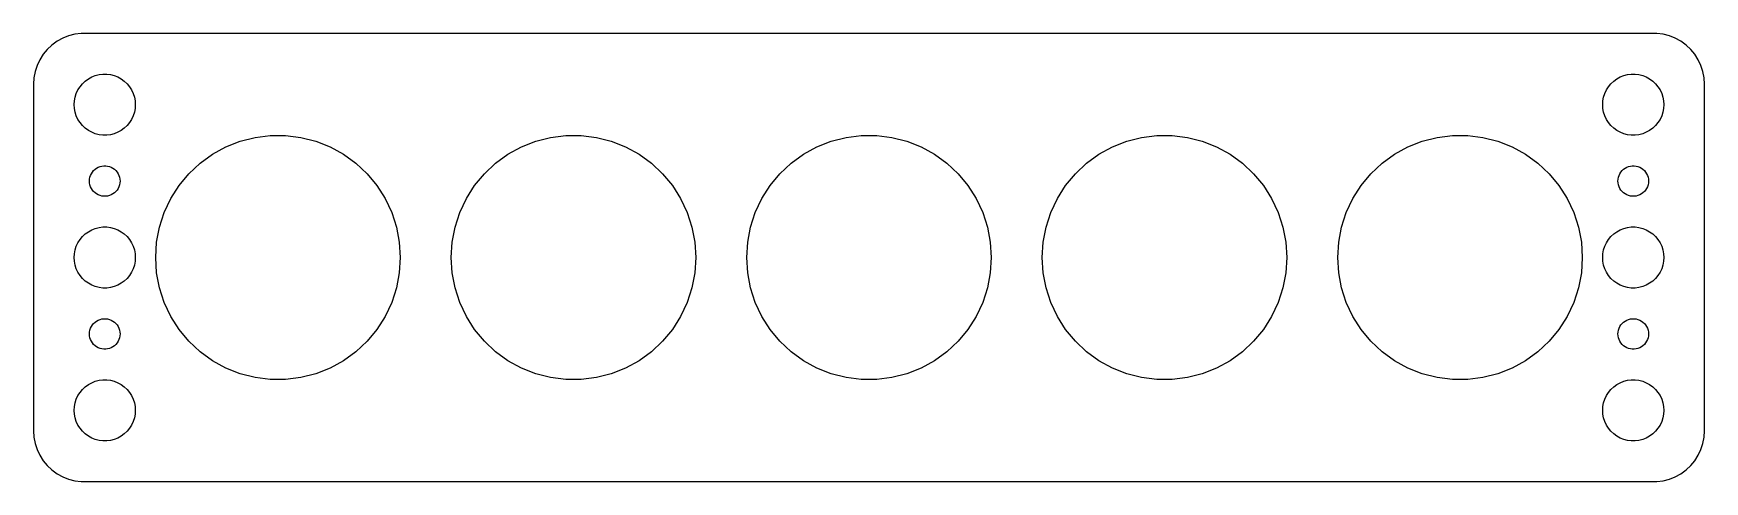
# Model space of a CAD drawing. Header units: metres. Extents: x -82 to 82, y 32 to 76.
import ezdxf

# ---------------------------------------------------------------- set-up
doc = ezdxf.new("R2010")
doc.units = ezdxf.units.M

msp = doc.modelspace()

# ---------------------------------------------------------------- linework, layer by layer
for p, q in [((-79.1289, 75.5241), (-79.6791, 75.2216)), ((-78.5451, 75.7553), (-79.1289, 75.5241)), ((-77.9369, 75.9114), (-78.5451, 75.7553)), ((-77.3139, 75.9901), (-77.9369, 75.9114)), ((77.3139, 75.9901), (-77.3139, 75.9901)), ((77.9369, 75.9114), (77.3139, 75.9901)), ((78.5451, 75.7553), (77.9369, 75.9114)), ((79.1289, 75.5241), (78.5451, 75.7553)), ((79.6791, 75.2216), (79.1289, 75.5241)), ((-81.0451, 73.9389), (-81.3815, 73.4088)), ((-80.6448, 74.4227), (-81.0451, 73.9389)), ((-80.1871, 74.8526), (-80.6448, 74.4227)), ((-79.6791, 75.2216), (-80.1871, 74.8526)), ((80.1871, 74.8526), (79.6791, 75.2216)), ((80.6448, 74.4227), (80.1871, 74.8526)), ((81.0451, 73.9389), (80.6448, 74.4227)), ((81.3815, 73.4088), (81.0451, 73.9389)), ((-81.8429, 72.2434), (-81.9606, 71.6267)), ((-81.6489, 72.8406), (-81.8429, 72.2434)), ((-81.3815, 73.4088), (-81.6489, 72.8406)), ((81.6489, 72.8406), (81.3815, 73.4088)), ((81.8429, 72.2434), (81.6489, 72.8406)), ((81.9606, 71.6267), (81.8429, 72.2434)), ((-81.9606, 71.6267), (-82, 71)), ((-82, 71), (-82, 37)), ((-77.6289, 70.4453), (-77.427, 70.7634)), ((-77.427, 70.7634), (-77.1869, 71.0536)), ((-77.1869, 71.0536), (-76.9123, 71.3115)), ((-76.9123, 71.3115), (-76.6075, 71.533)), ((-76.6075, 71.533), (-76.2773, 71.7145)), ((-76.2773, 71.7145), (-75.927, 71.8532)), ((-75.927, 71.8532), (-75.5621, 71.9469)), ((-75.5621, 71.9469), (-75.1884, 71.9941)), ((-75.1884, 71.9941), (-74.8116, 71.9941)), ((-74.8116, 71.9941), (-74.4379, 71.9469)), ((-74.4379, 71.9469), (-74.073, 71.8532)), ((-74.073, 71.8532), (-73.7227, 71.7145)), ((-73.7227, 71.7145), (-73.3925, 71.533)), ((-73.3925, 71.533), (-73.0877, 71.3115)), ((-73.0877, 71.3115), (-72.8131, 71.0536)), ((-72.8131, 71.0536), (-72.573, 70.7634)), ((-72.573, 70.7634), (-72.3711, 70.4453)), ((72.3711, 70.4453), (72.573, 70.7634)), ((72.573, 70.7634), (72.8131, 71.0536)), ((72.8131, 71.0536), (73.0877, 71.3115)), ((73.0877, 71.3115), (73.3925, 71.533)), ((73.3925, 71.533), (73.7227, 71.7145)), ((73.7227, 71.7145), (74.073, 71.8532)), ((74.073, 71.8532), (74.4379, 71.9469)), ((74.4379, 71.9469), (74.8116, 71.9941)), ((74.8116, 71.9941), (75.1884, 71.9941)), ((75.1884, 71.9941), (75.5621, 71.9469)), ((75.5621, 71.9469), (75.927, 71.8532)), ((75.927, 71.8532), (76.2773, 71.7145)), ((76.2773, 71.7145), (76.6075, 71.533)), ((76.6075, 71.533), (76.9123, 71.3115)), ((76.9123, 71.3115), (77.1869, 71.0536)), ((77.1869, 71.0536), (77.427, 70.7634)), ((77.427, 70.7634), (77.6289, 70.4453)), ((82, 71), (81.9606, 71.6267)), ((82, 37), (82, 71)), ((-78, 69), (-77.9763, 69.376)), ((-77.9763, 68.624), (-78, 69)), ((-77.9763, 69.376), (-77.9057, 69.7461)), ((-77.9057, 69.7461), (-77.7893, 70.1044)), ((-77.7893, 70.1044), (-77.6289, 70.4453)), ((-72.3711, 70.4453), (-72.2107, 70.1044)), ((-72.2107, 70.1044), (-72.0943, 69.7461)), ((-72.0943, 69.7461), (-72.0237, 69.376)), ((-72.0237, 69.376), (-72, 69)), ((-72, 69), (-72.0237, 68.624)), ((72, 69), (72.0237, 69.376)), ((72.0237, 68.624), (72, 69)), ((72.0237, 69.376), (72.0943, 69.7461)), ((72.0943, 69.7461), (72.2107, 70.1044)), ((72.2107, 70.1044), (72.3711, 70.4453)), ((77.6289, 70.4453), (77.7893, 70.1044)), ((77.7893, 70.1044), (77.9057, 69.7461)), ((77.9057, 69.7461), (77.9763, 69.376)), ((77.9763, 69.376), (78, 69)), ((78, 69), (77.9763, 68.624)), ((-77.9057, 68.2539), (-77.9763, 68.624)), ((-77.7893, 67.8956), (-77.9057, 68.2539)), ((-77.6289, 67.5547), (-77.7893, 67.8956)), ((-77.427, 67.2366), (-77.6289, 67.5547)), ((-72.3711, 67.5547), (-72.573, 67.2366)), ((-72.2107, 67.8956), (-72.3711, 67.5547)), ((-72.0943, 68.2539), (-72.2107, 67.8956)), ((-72.0237, 68.624), (-72.0943, 68.2539)), ((72.0943, 68.2539), (72.0237, 68.624)), ((72.2107, 67.8956), (72.0943, 68.2539)), ((72.3711, 67.5547), (72.2107, 67.8956)), ((72.573, 67.2366), (72.3711, 67.5547)), ((77.6289, 67.5547), (77.427, 67.2366)), ((77.7893, 67.8956), (77.6289, 67.5547)), ((77.9057, 68.2539), (77.7893, 67.8956)), ((77.9763, 68.624), (77.9057, 68.2539)), ((-77.1869, 66.9464), (-77.427, 67.2366)), ((-76.9123, 66.6884), (-77.1869, 66.9464)), ((-76.6075, 66.467), (-76.9123, 66.6884)), ((-76.2773, 66.2855), (-76.6075, 66.467)), ((-75.927, 66.1468), (-76.2773, 66.2855)), ((-75.5621, 66.0531), (-75.927, 66.1468)), ((-75.1884, 66.0059), (-75.5621, 66.0531)), ((-74.8116, 66.0059), (-75.1884, 66.0059)), ((-74.4379, 66.0531), (-74.8116, 66.0059)), ((-74.073, 66.1468), (-74.4379, 66.0531)), ((-73.7227, 66.2855), (-74.073, 66.1468)), ((-73.3925, 66.467), (-73.7227, 66.2855)), ((-73.0877, 66.6884), (-73.3925, 66.467)), ((-72.8131, 66.9464), (-73.0877, 66.6884)), ((-72.573, 67.2366), (-72.8131, 66.9464)), ((-61.7082, 65.4127), (-60.2486, 65.7874)), ((-60.2486, 65.7874), (-58.7535, 65.9763)), ((-58.7535, 65.9763), (-57.2465, 65.9763)), ((-57.2465, 65.9763), (-55.7514, 65.7874)), ((-55.7514, 65.7874), (-54.2918, 65.4127)), ((-32.7082, 65.4127), (-31.2486, 65.7874)), ((-31.2486, 65.7874), (-29.7535, 65.9763)), ((-29.7535, 65.9763), (-28.2465, 65.9763)), ((-28.2465, 65.9763), (-26.7514, 65.7874)), ((-26.7514, 65.7874), (-25.2918, 65.4127)), ((-3.7082, 65.4127), (-2.2486, 65.7874)), ((-2.2486, 65.7874), (-0.7535, 65.9763)), ((-0.7535, 65.9763), (0.7535, 65.9763)), ((0.7535, 65.9763), (2.2486, 65.7874)), ((2.2486, 65.7874), (3.7082, 65.4127)), ((25.2918, 65.4127), (26.7514, 65.7874)), ((26.7514, 65.7874), (28.2465, 65.9763)), ((28.2465, 65.9763), (29.7535, 65.9763)), ((29.7535, 65.9763), (31.2486, 65.7874)), ((31.2486, 65.7874), (32.7082, 65.4127)), ((54.2918, 65.4127), (55.7514, 65.7874)), ((55.7514, 65.7874), (57.2465, 65.9763)), ((57.2465, 65.9763), (58.7535, 65.9763)), ((58.7535, 65.9763), (60.2486, 65.7874)), ((60.2486, 65.7874), (61.7082, 65.4127)), ((72.8131, 66.9464), (72.573, 67.2366)), ((73.0877, 66.6884), (72.8131, 66.9464)), ((73.3925, 66.467), (73.0877, 66.6884)), ((73.7227, 66.2855), (73.3925, 66.467)), ((74.073, 66.1468), (73.7227, 66.2855)), ((74.4379, 66.0531), (74.073, 66.1468)), ((74.8116, 66.0059), (74.4379, 66.0531)), ((75.1884, 66.0059), (74.8116, 66.0059)), ((75.5621, 66.0531), (75.1884, 66.0059)), ((75.927, 66.1468), (75.5621, 66.0531)), ((76.2773, 66.2855), (75.927, 66.1468)), ((76.6075, 66.467), (76.2773, 66.2855)), ((76.9123, 66.6884), (76.6075, 66.467)), ((77.1869, 66.9464), (76.9123, 66.6884)), ((77.427, 67.2366), (77.1869, 66.9464)), ((-65.6491, 63.2462), (-64.4299, 64.1319)), ((-64.4299, 64.1319), (-63.1093, 64.8579)), ((-63.1093, 64.8579), (-61.7082, 65.4127)), ((-54.2918, 65.4127), (-52.8906, 64.8579)), ((-52.8906, 64.8579), (-51.5701, 64.1319)), ((-51.5701, 64.1319), (-50.3509, 63.2462)), ((-36.6491, 63.2462), (-35.4299, 64.1319)), ((-35.4299, 64.1319), (-34.1093, 64.8579)), ((-34.1093, 64.8579), (-32.7082, 65.4127)), ((-25.2918, 65.4127), (-23.8906, 64.8579)), ((-23.8906, 64.8579), (-22.5701, 64.1319)), ((-22.5701, 64.1319), (-21.3509, 63.2462)), ((-7.6491, 63.2462), (-6.4299, 64.1319)), ((-6.4299, 64.1319), (-5.1093, 64.8579)), ((-5.1093, 64.8579), (-3.7082, 65.4127)), ((3.7082, 65.4127), (5.1093, 64.8579)), ((5.1093, 64.8579), (6.4299, 64.1319)), ((6.4299, 64.1319), (7.6491, 63.2462)), ((21.3509, 63.2462), (22.5701, 64.1319)), ((22.5701, 64.1319), (23.8906, 64.8579)), ((23.8906, 64.8579), (25.2918, 65.4127)), ((32.7082, 65.4127), (34.1093, 64.8579)), ((34.1093, 64.8579), (35.4299, 64.1319)), ((35.4299, 64.1319), (36.6491, 63.2462)), ((50.3509, 63.2462), (51.5701, 64.1319)), ((51.5701, 64.1319), (52.8906, 64.8579)), ((52.8906, 64.8579), (54.2918, 65.4127)), ((61.7082, 65.4127), (63.1093, 64.8579)), ((63.1093, 64.8579), (64.4299, 64.1319)), ((64.4299, 64.1319), (65.6491, 63.2462)), ((-76.3145, 62.2226), (-76.2135, 62.3817)), ((-76.2135, 62.3817), (-76.0934, 62.5268)), ((-76.0934, 62.5268), (-75.9561, 62.6558)), ((-75.9561, 62.6558), (-75.8037, 62.7665)), ((-75.8037, 62.7665), (-75.6387, 62.8572)), ((-75.6387, 62.8572), (-75.4635, 62.9266)), ((-75.4635, 62.9266), (-75.2811, 62.9734)), ((-75.2811, 62.9734), (-75.0942, 62.997)), ((-75.0942, 62.997), (-74.9058, 62.997)), ((-74.9058, 62.997), (-74.7189, 62.9734)), ((-74.7189, 62.9734), (-74.5365, 62.9266)), ((-74.5365, 62.9266), (-74.3613, 62.8572)), ((-74.3613, 62.8572), (-74.1963, 62.7665)), ((-74.1963, 62.7665), (-74.0439, 62.6558)), ((-74.0439, 62.6558), (-73.9065, 62.5268)), ((-73.9065, 62.5268), (-73.7865, 62.3817)), ((-73.7865, 62.3817), (-73.6855, 62.2226)), ((-66.7476, 62.2146), (-65.6491, 63.2462)), ((-50.3509, 63.2462), (-49.2524, 62.2146)), ((-37.7476, 62.2146), (-36.6491, 63.2462)), ((-21.3509, 63.2462), (-20.2524, 62.2146)), ((-8.7476, 62.2146), (-7.6491, 63.2462)), ((7.6491, 63.2462), (8.7476, 62.2146)), ((20.2524, 62.2146), (21.3509, 63.2462)), ((36.6491, 63.2462), (37.7476, 62.2146)), ((49.2524, 62.2146), (50.3509, 63.2462)), ((65.6491, 63.2462), (66.7476, 62.2146)), ((73.6855, 62.2226), (73.7865, 62.3817)), ((73.7865, 62.3817), (73.9065, 62.5268)), ((73.9065, 62.5268), (74.0439, 62.6558)), ((74.0439, 62.6558), (74.1963, 62.7665)), ((74.1963, 62.7665), (74.3613, 62.8572)), ((74.3613, 62.8572), (74.5365, 62.9266)), ((74.5365, 62.9266), (74.7189, 62.9734)), ((74.7189, 62.9734), (74.9058, 62.997)), ((74.9058, 62.997), (75.0942, 62.997)), ((75.0942, 62.997), (75.2811, 62.9734)), ((75.2811, 62.9734), (75.4635, 62.9266)), ((75.4635, 62.9266), (75.6387, 62.8572)), ((75.6387, 62.8572), (75.8037, 62.7665)), ((75.8037, 62.7665), (75.9561, 62.6558)), ((75.9561, 62.6558), (76.0934, 62.5268)), ((76.0934, 62.5268), (76.2135, 62.3817)), ((76.2135, 62.3817), (76.3145, 62.2226)), ((-76.5, 61.5), (-76.4882, 61.688)), ((-76.4882, 61.312), (-76.5, 61.5)), ((-76.4882, 61.688), (-76.4529, 61.873)), ((-76.4529, 61.127), (-76.4882, 61.312)), ((-76.4529, 61.873), (-76.3947, 62.0522)), ((-76.3947, 60.9478), (-76.4529, 61.127)), ((-76.3947, 62.0522), (-76.3145, 62.2226)), ((-76.3145, 60.7774), (-76.3947, 60.9478)), ((-76.2135, 60.6183), (-76.3145, 60.7774)), ((-73.6855, 60.7774), (-73.7865, 60.6183)), ((-73.6855, 62.2226), (-73.6053, 62.0522)), ((-73.6053, 60.9478), (-73.6855, 60.7774)), ((-73.6053, 62.0522), (-73.5471, 61.873)), ((-73.5471, 61.127), (-73.6053, 60.9478)), ((-73.5471, 61.873), (-73.5118, 61.688)), ((-73.5118, 61.312), (-73.5471, 61.127)), ((-73.5118, 61.688), (-73.5, 61.5)), ((-73.5, 61.5), (-73.5118, 61.312)), ((-68.5157, 59.781), (-67.7082, 61.0534)), ((-67.7082, 61.0534), (-66.7476, 62.2146)), ((-49.2524, 62.2146), (-48.2918, 61.0534)), ((-48.2918, 61.0534), (-47.4843, 59.781)), ((-39.5157, 59.781), (-38.7082, 61.0534)), ((-38.7082, 61.0534), (-37.7476, 62.2146)), ((-20.2524, 62.2146), (-19.2918, 61.0534)), ((-19.2918, 61.0534), (-18.4843, 59.781)), ((-10.5157, 59.781), (-9.7082, 61.0534)), ((-9.7082, 61.0534), (-8.7476, 62.2146)), ((8.7476, 62.2146), (9.7082, 61.0534)), ((9.7082, 61.0534), (10.5157, 59.781)), ((18.4843, 59.781), (19.2918, 61.0534)), ((19.2918, 61.0534), (20.2524, 62.2146)), ((37.7476, 62.2146), (38.7082, 61.0534)), ((38.7082, 61.0534), (39.5157, 59.781)), ((47.4843, 59.781), (48.2918, 61.0534)), ((48.2918, 61.0534), (49.2524, 62.2146)), ((66.7476, 62.2146), (67.7082, 61.0534)), ((67.7082, 61.0534), (68.5157, 59.781)), ((73.5, 61.5), (73.5118, 61.688)), ((73.5118, 61.312), (73.5, 61.5)), ((73.5118, 61.688), (73.5471, 61.873)), ((73.5471, 61.127), (73.5118, 61.312)), ((73.5471, 61.873), (73.6053, 62.0522)), ((73.6053, 60.9478), (73.5471, 61.127)), ((73.6053, 62.0522), (73.6855, 62.2226)), ((73.6855, 60.7774), (73.6053, 60.9478)), ((73.7865, 60.6183), (73.6855, 60.7774)), ((76.3145, 60.7774), (76.2135, 60.6183)), ((76.3145, 62.2226), (76.3947, 62.0522)), ((76.3947, 60.9478), (76.3145, 60.7774)), ((76.3947, 62.0522), (76.4529, 61.873)), ((76.4529, 61.127), (76.3947, 60.9478)), ((76.4529, 61.873), (76.4882, 61.688)), ((76.4882, 61.312), (76.4529, 61.127)), ((76.4882, 61.688), (76.5, 61.5)), ((76.5, 61.5), (76.4882, 61.312)), ((-76.0934, 60.4732), (-76.2135, 60.6183)), ((-75.9561, 60.3442), (-76.0934, 60.4732)), ((-75.8037, 60.2335), (-75.9561, 60.3442)), ((-75.6387, 60.1427), (-75.8037, 60.2335)), ((-75.4635, 60.0734), (-75.6387, 60.1427)), ((-75.2811, 60.0266), (-75.4635, 60.0734)), ((-75.0942, 60.0029), (-75.2811, 60.0266)), ((-74.9058, 60.0029), (-75.0942, 60.0029)), ((-74.7189, 60.0266), (-74.9058, 60.0029)), ((-74.5365, 60.0734), (-74.7189, 60.0266)), ((-74.3613, 60.1427), (-74.5365, 60.0734)), ((-74.1963, 60.2335), (-74.3613, 60.1427)), ((-74.0439, 60.3442), (-74.1963, 60.2335)), ((-73.9065, 60.4732), (-74.0439, 60.3442)), ((-73.7865, 60.6183), (-73.9065, 60.4732)), ((-69.1573, 58.4175), (-68.5157, 59.781)), ((-47.4843, 59.781), (-46.8427, 58.4175)), ((-40.1573, 58.4175), (-39.5157, 59.781)), ((-18.4843, 59.781), (-17.8427, 58.4175)), ((-11.1573, 58.4175), (-10.5157, 59.781)), ((10.5157, 59.781), (11.1573, 58.4175)), ((17.8427, 58.4175), (18.4843, 59.781)), ((39.5157, 59.781), (40.1573, 58.4175)), ((46.8427, 58.4175), (47.4843, 59.781)), ((68.5157, 59.781), (69.1573, 58.4175)), ((73.9065, 60.4732), (73.7865, 60.6183)), ((74.0439, 60.3442), (73.9065, 60.4732)), ((74.1963, 60.2335), (74.0439, 60.3442)), ((74.3613, 60.1427), (74.1963, 60.2335)), ((74.5365, 60.0734), (74.3613, 60.1427)), ((74.7189, 60.0266), (74.5365, 60.0734)), ((74.9058, 60.0029), (74.7189, 60.0266)), ((75.0942, 60.0029), (74.9058, 60.0029)), ((75.2811, 60.0266), (75.0942, 60.0029)), ((75.4635, 60.0734), (75.2811, 60.0266)), ((75.6387, 60.1427), (75.4635, 60.0734)), ((75.8037, 60.2335), (75.6387, 60.1427)), ((75.9561, 60.3442), (75.8037, 60.2335)), ((76.0934, 60.4732), (75.9561, 60.3442)), ((76.2135, 60.6183), (76.0934, 60.4732)), ((-69.623, 56.9843), (-69.1573, 58.4175)), ((-46.8427, 58.4175), (-46.377, 56.9843)), ((-40.623, 56.9843), (-40.1573, 58.4175)), ((-17.8427, 58.4175), (-17.377, 56.9843)), ((-11.623, 56.9843), (-11.1573, 58.4175)), ((11.1573, 58.4175), (11.623, 56.9843)), ((17.377, 56.9843), (17.8427, 58.4175)), ((40.1573, 58.4175), (40.623, 56.9843)), ((46.377, 56.9843), (46.8427, 58.4175)), ((69.1573, 58.4175), (69.623, 56.9843)), ((-77.6289, 55.4453), (-77.427, 55.7634)), ((-77.427, 55.7634), (-77.1869, 56.0536)), ((-77.1869, 56.0536), (-76.9123, 56.3115)), ((-76.9123, 56.3115), (-76.6075, 56.533)), ((-76.6075, 56.533), (-76.2773, 56.7145)), ((-76.2773, 56.7145), (-75.927, 56.8532)), ((-75.927, 56.8532), (-75.5621, 56.9469)), ((-75.5621, 56.9469), (-75.1884, 56.9941)), ((-75.1884, 56.9941), (-74.8116, 56.9941)), ((-74.8116, 56.9941), (-74.4379, 56.9469)), ((-74.4379, 56.9469), (-74.073, 56.8532)), ((-74.073, 56.8532), (-73.7227, 56.7145)), ((-73.7227, 56.7145), (-73.3925, 56.533)), ((-73.3925, 56.533), (-73.0877, 56.3115)), ((-73.0877, 56.3115), (-72.8131, 56.0536)), ((-72.8131, 56.0536), (-72.573, 55.7634)), ((-72.573, 55.7634), (-72.3711, 55.4453)), ((-69.9054, 55.504), (-69.623, 56.9843)), ((-46.377, 56.9843), (-46.0946, 55.504)), ((-40.9054, 55.504), (-40.623, 56.9843)), ((-17.377, 56.9843), (-17.0946, 55.504)), ((-11.9054, 55.504), (-11.623, 56.9843)), ((11.623, 56.9843), (11.9054, 55.504)), ((17.0946, 55.504), (17.377, 56.9843)), ((40.623, 56.9843), (40.9054, 55.504)), ((46.0946, 55.504), (46.377, 56.9843)), ((69.623, 56.9843), (69.9054, 55.504)), ((72.3711, 55.4453), (72.573, 55.7634)), ((72.573, 55.7634), (72.8131, 56.0536)), ((72.8131, 56.0536), (73.0877, 56.3115)), ((73.0877, 56.3115), (73.3925, 56.533)), ((73.3925, 56.533), (73.7227, 56.7145)), ((73.7227, 56.7145), (74.073, 56.8532)), ((74.073, 56.8532), (74.4379, 56.9469)), ((74.4379, 56.9469), (74.8116, 56.9941)), ((74.8116, 56.9941), (75.1884, 56.9941)), ((75.1884, 56.9941), (75.5621, 56.9469)), ((75.5621, 56.9469), (75.927, 56.8532)), ((75.927, 56.8532), (76.2773, 56.7145)), ((76.2773, 56.7145), (76.6075, 56.533)), ((76.6075, 56.533), (76.9123, 56.3115)), ((76.9123, 56.3115), (77.1869, 56.0536)), ((77.1869, 56.0536), (77.427, 55.7634)), ((77.427, 55.7634), (77.6289, 55.4453)), ((-78, 54), (-77.9763, 54.376)), ((-77.9763, 54.376), (-77.9057, 54.7461)), ((-77.9057, 54.7461), (-77.7893, 55.1044)), ((-77.7893, 55.1044), (-77.6289, 55.4453)), ((-72.3711, 55.4453), (-72.2107, 55.1044)), ((-72.2107, 55.1044), (-72.0943, 54.7461)), ((-72.0943, 54.7461), (-72.0237, 54.376)), ((-72.0237, 54.376), (-72, 54)), ((-70, 54), (-69.9054, 55.504)), ((-46.0946, 55.504), (-46, 54)), ((-41, 54), (-40.9054, 55.504)), ((-17.0946, 55.504), (-17, 54)), ((-12, 54), (-11.9054, 55.504)), ((11.9054, 55.504), (12, 54)), ((17, 54), (17.0946, 55.504)), ((40.9054, 55.504), (41, 54)), ((46, 54), (46.0946, 55.504)), ((69.9054, 55.504), (70, 54)), ((72, 54), (72.0237, 54.376)), ((72.0237, 54.376), (72.0943, 54.7461)), ((72.0943, 54.7461), (72.2107, 55.1044)), ((72.2107, 55.1044), (72.3711, 55.4453)), ((77.6289, 55.4453), (77.7893, 55.1044)), ((77.7893, 55.1044), (77.9057, 54.7461)), ((77.9057, 54.7461), (77.9763, 54.376)), ((77.9763, 54.376), (78, 54)), ((-77.9763, 53.624), (-78, 54)), ((-77.9057, 53.2539), (-77.9763, 53.624)), ((-77.7893, 52.8956), (-77.9057, 53.2539)), ((-77.6289, 52.5547), (-77.7893, 52.8956)), ((-77.427, 52.2366), (-77.6289, 52.5547)), ((-72.3711, 52.5547), (-72.573, 52.2366)), ((-72.2107, 52.8956), (-72.3711, 52.5547)), ((-72.0943, 53.2539), (-72.2107, 52.8956)), ((-72.0237, 53.624), (-72.0943, 53.2539)), ((-72, 54), (-72.0237, 53.624)), ((-69.9054, 52.496), (-70, 54)), ((-69.623, 51.0157), (-69.9054, 52.496)), ((-46.0946, 52.496), (-46.377, 51.0157)), ((-46, 54), (-46.0946, 52.496)), ((-40.9054, 52.496), (-41, 54)), ((-40.623, 51.0157), (-40.9054, 52.496)), ((-17.0946, 52.496), (-17.377, 51.0157)), ((-17, 54), (-17.0946, 52.496)), ((-11.9054, 52.496), (-12, 54)), ((-11.623, 51.0157), (-11.9054, 52.496)), ((11.9054, 52.496), (11.623, 51.0157)), ((12, 54), (11.9054, 52.496)), ((17.0946, 52.496), (17, 54)), ((17.377, 51.0157), (17.0946, 52.496)), ((40.9054, 52.496), (40.623, 51.0157)), ((41, 54), (40.9054, 52.496)), ((46.0946, 52.496), (46, 54)), ((46.377, 51.0157), (46.0946, 52.496)), ((69.9054, 52.496), (69.623, 51.0157)), ((70, 54), (69.9054, 52.496)), ((72.0237, 53.624), (72, 54)), ((72.0943, 53.2539), (72.0237, 53.624)), ((72.2107, 52.8956), (72.0943, 53.2539)), ((72.3711, 52.5547), (72.2107, 52.8956)), ((72.573, 52.2366), (72.3711, 52.5547)), ((77.6289, 52.5547), (77.427, 52.2366)), ((77.7893, 52.8956), (77.6289, 52.5547)), ((77.9057, 53.2539), (77.7893, 52.8956)), ((77.9763, 53.624), (77.9057, 53.2539)), ((78, 54), (77.9763, 53.624)), ((-77.1869, 51.9464), (-77.427, 52.2366)), ((-76.9123, 51.6885), (-77.1869, 51.9464)), ((-76.6075, 51.467), (-76.9123, 51.6885)), ((-76.2773, 51.2855), (-76.6075, 51.467)), ((-75.927, 51.1468), (-76.2773, 51.2855)), ((-75.5621, 51.0531), (-75.927, 51.1468)), ((-75.1884, 51.0059), (-75.5621, 51.0531)), ((-74.8116, 51.0059), (-75.1884, 51.0059)), ((-74.4379, 51.0531), (-74.8116, 51.0059)), ((-74.073, 51.1468), (-74.4379, 51.0531)), ((-73.7227, 51.2855), (-74.073, 51.1468)), ((-73.3925, 51.467), (-73.7227, 51.2855)), ((-73.0877, 51.6885), (-73.3925, 51.467)), ((-72.8131, 51.9464), (-73.0877, 51.6885)), ((-72.573, 52.2366), (-72.8131, 51.9464)), ((-69.1573, 49.5825), (-69.623, 51.0157)), ((-46.377, 51.0157), (-46.8427, 49.5825)), ((-40.1573, 49.5825), (-40.623, 51.0157)), ((-17.377, 51.0157), (-17.8427, 49.5825)), ((-11.1573, 49.5825), (-11.623, 51.0157)), ((11.623, 51.0157), (11.1573, 49.5825)), ((17.8427, 49.5825), (17.377, 51.0157)), ((40.623, 51.0157), (40.1573, 49.5825)), ((46.8427, 49.5825), (46.377, 51.0157)), ((69.623, 51.0157), (69.1573, 49.5825)), ((72.8131, 51.9464), (72.573, 52.2366)), ((73.0877, 51.6885), (72.8131, 51.9464)), ((73.3925, 51.467), (73.0877, 51.6885)), ((73.7227, 51.2855), (73.3925, 51.467)), ((74.073, 51.1468), (73.7227, 51.2855)), ((74.4379, 51.0531), (74.073, 51.1468)), ((74.8116, 51.0059), (74.4379, 51.0531)), ((75.1884, 51.0059), (74.8116, 51.0059)), ((75.5621, 51.0531), (75.1884, 51.0059)), ((75.927, 51.1468), (75.5621, 51.0531)), ((76.2773, 51.2855), (75.927, 51.1468)), ((76.6075, 51.467), (76.2773, 51.2855)), ((76.9123, 51.6885), (76.6075, 51.467)), ((77.1869, 51.9464), (76.9123, 51.6885)), ((77.427, 52.2366), (77.1869, 51.9464)), ((-68.5157, 48.219), (-69.1573, 49.5825)), ((-46.8427, 49.5825), (-47.4843, 48.219)), ((-39.5157, 48.219), (-40.1573, 49.5825)), ((-17.8427, 49.5825), (-18.4843, 48.219)), ((-10.5157, 48.219), (-11.1573, 49.5825)), ((11.1573, 49.5825), (10.5157, 48.219)), ((18.4843, 48.219), (17.8427, 49.5825)), ((40.1573, 49.5825), (39.5157, 48.219)), ((47.4843, 48.219), (46.8427, 49.5825)), ((69.1573, 49.5825), (68.5157, 48.219)), ((-76.0934, 47.5268), (-75.9561, 47.6558)), ((-75.9561, 47.6558), (-75.8037, 47.7665)), ((-75.8037, 47.7665), (-75.6387, 47.8573)), ((-75.6387, 47.8573), (-75.4635, 47.9266)), ((-75.4635, 47.9266), (-75.2811, 47.9734)), ((-75.2811, 47.9734), (-75.0942, 47.9971)), ((-75.0942, 47.9971), (-74.9058, 47.9971)), ((-74.9058, 47.9971), (-74.7189, 47.9734)), ((-74.7189, 47.9734), (-74.5365, 47.9266)), ((-74.5365, 47.9266), (-74.3613, 47.8573)), ((-74.3613, 47.8573), (-74.1963, 47.7665)), ((-74.1963, 47.7665), (-74.0439, 47.6558)), ((-74.0439, 47.6558), (-73.9065, 47.5268)), ((-67.7082, 46.9466), (-68.5157, 48.219)), ((-47.4843, 48.219), (-48.2918, 46.9466)), ((-38.7082, 46.9466), (-39.5157, 48.219)), ((-18.4843, 48.219), (-19.2918, 46.9466)), ((-9.7082, 46.9466), (-10.5157, 48.219)), ((10.5157, 48.219), (9.7082, 46.9466)), ((19.2918, 46.9466), (18.4843, 48.219)), ((39.5157, 48.219), (38.7082, 46.9466)), ((48.2918, 46.9466), (47.4843, 48.219)), ((68.5157, 48.219), (67.7082, 46.9466)), ((73.9065, 47.5268), (74.0439, 47.6558)), ((74.0439, 47.6558), (74.1963, 47.7665)), ((74.1963, 47.7665), (74.3613, 47.8573)), ((74.3613, 47.8573), (74.5365, 47.9266)), ((74.5365, 47.9266), (74.7189, 47.9734)), ((74.7189, 47.9734), (74.9058, 47.9971)), ((74.9058, 47.9971), (75.0942, 47.9971)), ((75.0942, 47.9971), (75.2811, 47.9734)), ((75.2811, 47.9734), (75.4635, 47.9266)), ((75.4635, 47.9266), (75.6387, 47.8573)), ((75.6387, 47.8573), (75.8037, 47.7665)), ((75.8037, 47.7665), (75.9561, 47.6558)), ((75.9561, 47.6558), (76.0934, 47.5268)), ((-76.5, 46.5), (-76.4882, 46.688)), ((-76.4882, 46.312), (-76.5, 46.5)), ((-76.4882, 46.688), (-76.4529, 46.873)), ((-76.4529, 46.127), (-76.4882, 46.312)), ((-76.4529, 46.873), (-76.3947, 47.0522)), ((-76.3947, 45.9478), (-76.4529, 46.127)), ((-76.3947, 47.0522), (-76.3145, 47.2226)), ((-76.3145, 45.7774), (-76.3947, 45.9478)), ((-76.3145, 47.2226), (-76.2135, 47.3817)), ((-76.2135, 47.3817), (-76.0934, 47.5268)), ((-73.9065, 47.5268), (-73.7865, 47.3817)), ((-73.7865, 47.3817), (-73.6855, 47.2226)), ((-73.6855, 47.2226), (-73.6053, 47.0522)), ((-73.6053, 45.9478), (-73.6855, 45.7774)), ((-73.6053, 47.0522), (-73.5471, 46.873)), ((-73.5471, 46.127), (-73.6053, 45.9478)), ((-73.5471, 46.873), (-73.5118, 46.688)), ((-73.5118, 46.312), (-73.5471, 46.127)), ((-73.5118, 46.688), (-73.5, 46.5)), ((-73.5, 46.5), (-73.5118, 46.312)), ((-66.7476, 45.7854), (-67.7082, 46.9466)), ((-48.2918, 46.9466), (-49.2524, 45.7854)), ((-37.7476, 45.7854), (-38.7082, 46.9466)), ((-19.2918, 46.9466), (-20.2524, 45.7854)), ((-8.7476, 45.7854), (-9.7082, 46.9466)), ((9.7082, 46.9466), (8.7476, 45.7854)), ((20.2524, 45.7854), (19.2918, 46.9466)), ((38.7082, 46.9466), (37.7476, 45.7854)), ((49.2524, 45.7854), (48.2918, 46.9466)), ((67.7082, 46.9466), (66.7476, 45.7854)), ((73.5, 46.5), (73.5118, 46.688)), ((73.5118, 46.312), (73.5, 46.5)), ((73.5118, 46.688), (73.5471, 46.873)), ((73.5471, 46.127), (73.5118, 46.312)), ((73.5471, 46.873), (73.6053, 47.0522)), ((73.6053, 45.9478), (73.5471, 46.127)), ((73.6053, 47.0522), (73.6855, 47.2226)), ((73.6855, 45.7774), (73.6053, 45.9478)), ((73.6855, 47.2226), (73.7865, 47.3817)), ((73.7865, 47.3817), (73.9065, 47.5268)), ((76.0934, 47.5268), (76.2135, 47.3817)), ((76.2135, 47.3817), (76.3145, 47.2226)), ((76.3145, 47.2226), (76.3947, 47.0522)), ((76.3947, 45.9478), (76.3145, 45.7774)), ((76.3947, 47.0522), (76.4529, 46.873)), ((76.4529, 46.127), (76.3947, 45.9478)), ((76.4529, 46.873), (76.4882, 46.688)), ((76.4882, 46.312), (76.4529, 46.127)), ((76.4882, 46.688), (76.5, 46.5)), ((76.5, 46.5), (76.4882, 46.312)), ((-76.2135, 45.6183), (-76.3145, 45.7774)), ((-76.0934, 45.4732), (-76.2135, 45.6183)), ((-75.9561, 45.3442), (-76.0934, 45.4732)), ((-75.8037, 45.2335), (-75.9561, 45.3442)), ((-75.6387, 45.1428), (-75.8037, 45.2335)), ((-75.4635, 45.0734), (-75.6387, 45.1428)), ((-75.2811, 45.0266), (-75.4635, 45.0734)), ((-75.0942, 45.003), (-75.2811, 45.0266)), ((-74.9058, 45.003), (-75.0942, 45.003)), ((-74.7189, 45.0266), (-74.9058, 45.003)), ((-74.5365, 45.0734), (-74.7189, 45.0266)), ((-74.3613, 45.1428), (-74.5365, 45.0734)), ((-74.1963, 45.2335), (-74.3613, 45.1428)), ((-74.0439, 45.3442), (-74.1963, 45.2335)), ((-73.9065, 45.4732), (-74.0439, 45.3442)), ((-73.7865, 45.6183), (-73.9065, 45.4732)), ((-73.6855, 45.7774), (-73.7865, 45.6183)), ((-65.6491, 44.7538), (-66.7476, 45.7854)), ((-64.4299, 43.8681), (-65.6491, 44.7538)), ((-50.3509, 44.7538), (-51.5701, 43.8681)), ((-49.2524, 45.7854), (-50.3509, 44.7538)), ((-36.6491, 44.7538), (-37.7476, 45.7854)), ((-35.4299, 43.8681), (-36.6491, 44.7538)), ((-21.3509, 44.7538), (-22.5701, 43.8681)), ((-20.2524, 45.7854), (-21.3509, 44.7538)), ((-7.6491, 44.7538), (-8.7476, 45.7854)), ((-6.4299, 43.8681), (-7.6491, 44.7538)), ((7.6491, 44.7538), (6.4299, 43.8681)), ((8.7476, 45.7854), (7.6491, 44.7538)), ((21.3509, 44.7538), (20.2524, 45.7854)), ((22.5701, 43.8681), (21.3509, 44.7538)), ((36.6491, 44.7538), (35.4299, 43.8681)), ((37.7476, 45.7854), (36.6491, 44.7538)), ((50.3509, 44.7538), (49.2524, 45.7854)), ((51.5701, 43.8681), (50.3509, 44.7538)), ((65.6491, 44.7538), (64.4299, 43.8681)), ((66.7476, 45.7854), (65.6491, 44.7538)), ((73.7865, 45.6183), (73.6855, 45.7774)), ((73.9065, 45.4732), (73.7865, 45.6183)), ((74.0439, 45.3442), (73.9065, 45.4732)), ((74.1963, 45.2335), (74.0439, 45.3442)), ((74.3613, 45.1428), (74.1963, 45.2335)), ((74.5365, 45.0734), (74.3613, 45.1428)), ((74.7189, 45.0266), (74.5365, 45.0734)), ((74.9058, 45.003), (74.7189, 45.0266)), ((75.0942, 45.003), (74.9058, 45.003)), ((75.2811, 45.0266), (75.0942, 45.003)), ((75.4635, 45.0734), (75.2811, 45.0266)), ((75.6387, 45.1428), (75.4635, 45.0734)), ((75.8037, 45.2335), (75.6387, 45.1428)), ((75.9561, 45.3442), (75.8037, 45.2335)), ((76.0934, 45.4732), (75.9561, 45.3442)), ((76.2135, 45.6183), (76.0934, 45.4732)), ((76.3145, 45.7774), (76.2135, 45.6183)), ((-63.1093, 43.1421), (-64.4299, 43.8681)), ((-61.7082, 42.5873), (-63.1093, 43.1421)), ((-52.8906, 43.1421), (-54.2918, 42.5873)), ((-51.5701, 43.8681), (-52.8906, 43.1421)), ((-34.1093, 43.1421), (-35.4299, 43.8681)), ((-32.7082, 42.5873), (-34.1093, 43.1421)), ((-23.8906, 43.1421), (-25.2918, 42.5873)), ((-22.5701, 43.8681), (-23.8906, 43.1421)), ((-5.1093, 43.1421), (-6.4299, 43.8681)), ((-3.7082, 42.5873), (-5.1093, 43.1421)), ((5.1093, 43.1421), (3.7082, 42.5873)), ((6.4299, 43.8681), (5.1093, 43.1421)), ((23.8906, 43.1421), (22.5701, 43.8681)), ((25.2918, 42.5873), (23.8906, 43.1421)), ((34.1093, 43.1421), (32.7082, 42.5873)), ((35.4299, 43.8681), (34.1093, 43.1421)), ((52.8906, 43.1421), (51.5701, 43.8681)), ((54.2918, 42.5873), (52.8906, 43.1421)), ((63.1093, 43.1421), (61.7082, 42.5873)), ((64.4299, 43.8681), (63.1093, 43.1421)), ((-77.427, 40.7634), (-77.1869, 41.0536)), ((-77.1869, 41.0536), (-76.9123, 41.3116)), ((-76.9123, 41.3116), (-76.6075, 41.533)), ((-76.6075, 41.533), (-76.2773, 41.7145)), ((-76.2773, 41.7145), (-75.927, 41.8532)), ((-75.927, 41.8532), (-75.5621, 41.9469)), ((-75.5621, 41.9469), (-75.1884, 41.9941)), ((-75.1884, 41.9941), (-74.8116, 41.9941)), ((-74.8116, 41.9941), (-74.4379, 41.9469)), ((-74.4379, 41.9469), (-74.073, 41.8532)), ((-74.073, 41.8532), (-73.7227, 41.7145)), ((-73.7227, 41.7145), (-73.3925, 41.533)), ((-73.3925, 41.533), (-73.0877, 41.3116)), ((-73.0877, 41.3116), (-72.8131, 41.0536)), ((-72.8131, 41.0536), (-72.573, 40.7634)), ((-60.2486, 42.2126), (-61.7082, 42.5873)), ((-58.7535, 42.0237), (-60.2486, 42.2126)), ((-57.2465, 42.0237), (-58.7535, 42.0237)), ((-55.7514, 42.2126), (-57.2465, 42.0237)), ((-54.2918, 42.5873), (-55.7514, 42.2126)), ((-31.2486, 42.2126), (-32.7082, 42.5873)), ((-29.7535, 42.0237), (-31.2486, 42.2126)), ((-28.2465, 42.0237), (-29.7535, 42.0237)), ((-26.7514, 42.2126), (-28.2465, 42.0237)), ((-25.2918, 42.5873), (-26.7514, 42.2126)), ((-2.2486, 42.2126), (-3.7082, 42.5873)), ((-0.7535, 42.0237), (-2.2486, 42.2126)), ((0.7535, 42.0237), (-0.7535, 42.0237)), ((2.2486, 42.2126), (0.7535, 42.0237)), ((3.7082, 42.5873), (2.2486, 42.2126)), ((26.7514, 42.2126), (25.2918, 42.5873)), ((28.2465, 42.0237), (26.7514, 42.2126)), ((29.7535, 42.0237), (28.2465, 42.0237)), ((31.2486, 42.2126), (29.7535, 42.0237)), ((32.7082, 42.5873), (31.2486, 42.2126)), ((55.7514, 42.2126), (54.2918, 42.5873)), ((57.2465, 42.0237), (55.7514, 42.2126)), ((58.7535, 42.0237), (57.2465, 42.0237)), ((60.2486, 42.2126), (58.7535, 42.0237)), ((61.7082, 42.5873), (60.2486, 42.2126)), ((72.573, 40.7634), (72.8131, 41.0536)), ((72.8131, 41.0536), (73.0877, 41.3116)), ((73.0877, 41.3116), (73.3925, 41.533)), ((73.3925, 41.533), (73.7227, 41.7145)), ((73.7227, 41.7145), (74.073, 41.8532)), ((74.073, 41.8532), (74.4379, 41.9469)), ((74.4379, 41.9469), (74.8116, 41.9941)), ((74.8116, 41.9941), (75.1884, 41.9941)), ((75.1884, 41.9941), (75.5621, 41.9469)), ((75.5621, 41.9469), (75.927, 41.8532)), ((75.927, 41.8532), (76.2773, 41.7145)), ((76.2773, 41.7145), (76.6075, 41.533)), ((76.6075, 41.533), (76.9123, 41.3116)), ((76.9123, 41.3116), (77.1869, 41.0536)), ((77.1869, 41.0536), (77.427, 40.7634)), ((-78, 39), (-77.9763, 39.376)), ((-77.9763, 39.376), (-77.9057, 39.7461)), ((-77.9057, 39.7461), (-77.7893, 40.1044)), ((-77.7893, 40.1044), (-77.6289, 40.4453)), ((-77.6289, 40.4453), (-77.427, 40.7634)), ((-72.573, 40.7634), (-72.3711, 40.4453)), ((-72.3711, 40.4453), (-72.2107, 40.1044)), ((-72.2107, 40.1044), (-72.0943, 39.7461)), ((-72.0943, 39.7461), (-72.0237, 39.376)), ((-72.0237, 39.376), (-72, 39)), ((72, 39), (72.0237, 39.376)), ((72.0237, 39.376), (72.0943, 39.7461)), ((72.0943, 39.7461), (72.2107, 40.1044)), ((72.2107, 40.1044), (72.3711, 40.4453)), ((72.3711, 40.4453), (72.573, 40.7634)), ((77.427, 40.7634), (77.6289, 40.4453)), ((77.6289, 40.4453), (77.7893, 40.1044)), ((77.7893, 40.1044), (77.9057, 39.7461)), ((77.9057, 39.7461), (77.9763, 39.376)), ((77.9763, 39.376), (78, 39)), ((-77.9763, 38.624), (-78, 39)), ((-77.9057, 38.2539), (-77.9763, 38.624)), ((-77.7893, 37.8956), (-77.9057, 38.2539)), ((-77.6289, 37.5547), (-77.7893, 37.8956)), ((-72.2107, 37.8956), (-72.3711, 37.5547)), ((-72.0943, 38.2539), (-72.2107, 37.8956)), ((-72.0237, 38.624), (-72.0943, 38.2539)), ((-72, 39), (-72.0237, 38.624)), ((72.0237, 38.624), (72, 39)), ((72.0943, 38.2539), (72.0237, 38.624)), ((72.2107, 37.8956), (72.0943, 38.2539)), ((72.3711, 37.5547), (72.2107, 37.8956)), ((77.7893, 37.8956), (77.6289, 37.5547)), ((77.9057, 38.2539), (77.7893, 37.8956)), ((77.9763, 38.624), (77.9057, 38.2539)), ((78, 39), (77.9763, 38.624)), ((-82, 37), (-81.9606, 36.3733)), ((-81.9606, 36.3733), (-81.8429, 35.7566)), ((-77.427, 37.2366), (-77.6289, 37.5547)), ((-77.1869, 36.9464), (-77.427, 37.2366)), ((-76.9123, 36.6885), (-77.1869, 36.9464)), ((-76.6075, 36.467), (-76.9123, 36.6885)), ((-76.2773, 36.2855), (-76.6075, 36.467)), ((-75.927, 36.1468), (-76.2773, 36.2855)), ((-75.5621, 36.0531), (-75.927, 36.1468)), ((-74.073, 36.1468), (-74.4379, 36.0531)), ((-73.7227, 36.2855), (-74.073, 36.1468)), ((-73.3925, 36.467), (-73.7227, 36.2855)), ((-73.0877, 36.6885), (-73.3925, 36.467)), ((-72.8131, 36.9464), (-73.0877, 36.6885)), ((-72.573, 37.2366), (-72.8131, 36.9464)), ((-72.3711, 37.5547), (-72.573, 37.2366)), ((72.573, 37.2366), (72.3711, 37.5547)), ((72.8131, 36.9464), (72.573, 37.2366)), ((73.0877, 36.6885), (72.8131, 36.9464)), ((73.3925, 36.467), (73.0877, 36.6885)), ((73.7227, 36.2855), (73.3925, 36.467)), ((74.073, 36.1468), (73.7227, 36.2855)), ((74.4379, 36.0531), (74.073, 36.1468)), ((75.927, 36.1468), (75.5621, 36.0531)), ((76.2773, 36.2855), (75.927, 36.1468)), ((76.6075, 36.467), (76.2773, 36.2855)), ((76.9123, 36.6885), (76.6075, 36.467)), ((77.1869, 36.9464), (76.9123, 36.6885)), ((77.427, 37.2366), (77.1869, 36.9464)), ((77.6289, 37.5547), (77.427, 37.2366)), ((81.8429, 35.7566), (81.9606, 36.3733)), ((81.9606, 36.3733), (82, 37)), ((-81.8429, 35.7566), (-81.6489, 35.1594)), ((-81.6489, 35.1594), (-81.3815, 34.5912)), ((-81.3815, 34.5912), (-81.0451, 34.0611)), ((-75.1884, 36.0059), (-75.5621, 36.0531)), ((-74.8116, 36.0059), (-75.1884, 36.0059)), ((-74.4379, 36.0531), (-74.8116, 36.0059)), ((74.8116, 36.0059), (74.4379, 36.0531)), ((75.1884, 36.0059), (74.8116, 36.0059)), ((75.5621, 36.0531), (75.1884, 36.0059)), ((81.0451, 34.0611), (81.3815, 34.5912)), ((81.3815, 34.5912), (81.6489, 35.1594)), ((81.6489, 35.1594), (81.8429, 35.7566)), ((-81.0451, 34.0611), (-80.6448, 33.5773)), ((-80.6448, 33.5773), (-80.1871, 33.1474)), ((-80.1871, 33.1474), (-79.6791, 32.7784)), ((79.6791, 32.7784), (80.1871, 33.1474)), ((80.1871, 33.1474), (80.6448, 33.5773)), ((80.6448, 33.5773), (81.0451, 34.0611)), ((-79.6791, 32.7784), (-79.1289, 32.4759)), ((-79.1289, 32.4759), (-78.5451, 32.2447)), ((-78.5451, 32.2447), (-77.9369, 32.0886)), ((-77.9369, 32.0886), (-77.3139, 32.0099)), ((-77.3139, 32.0099), (77.3139, 32.0099)), ((77.3139, 32.0099), (77.9369, 32.0886)), ((77.9369, 32.0886), (78.5451, 32.2447)), ((78.5451, 32.2447), (79.1289, 32.4759)), ((79.1289, 32.4759), (79.6791, 32.7784))]:
    msp.add_line(p, q)

doc.saveas('drawing.dxf')
